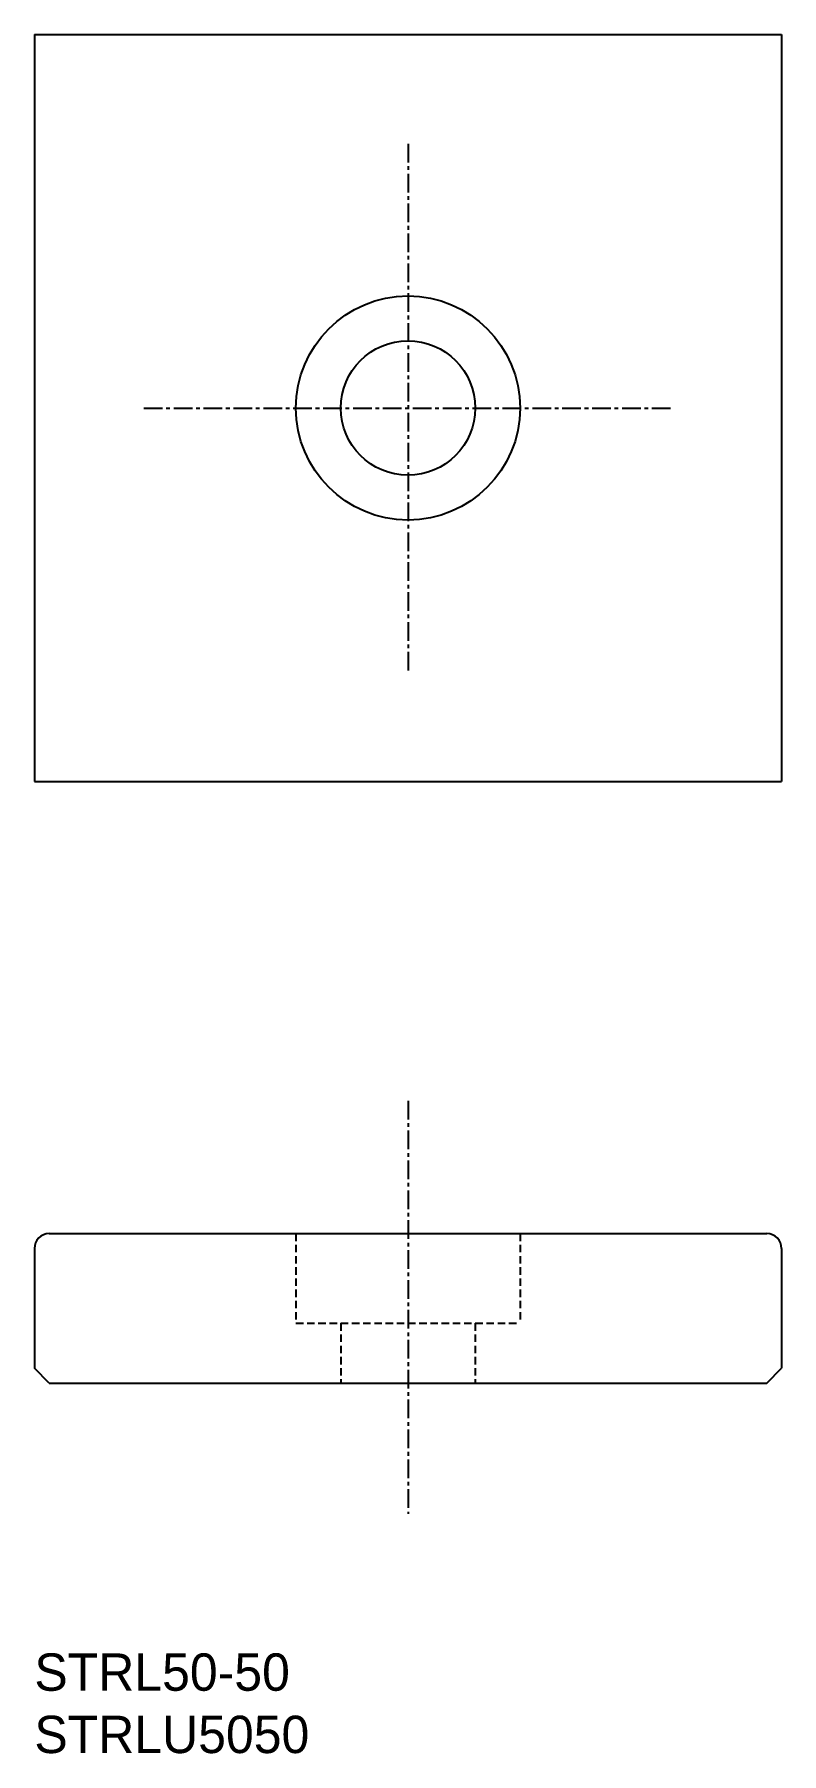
# Model space of a CAD drawing. Extents: x 10 to 60, y 10 to 125.
import ezdxf

# ---------------------------------------------------------------- set-up
doc = ezdxf.new("R2010")
doc.units = 0
doc.linetypes.add('CENTER', pattern=[2, 1.25, -0.25, 0.25, -0.25])
doc.linetypes.add('DASHED', pattern=[0.75, 0.5, -0.25])
doc.layers.get('0').update_dxf_attribs({"linetype": 'CONTINUOUS'})
doc.layers.add('CENTER', color=1, linetype='CENTER')

msp = doc.modelspace()

# ---------------------------------------------------------------- linework, layer by layer
at = {"color": 7, "linetype": 'CONTINUOUS'}
for p, q in [((10, 125), (60, 125)), ((10, 125), (10, 75)), ((60, 125), (60, 75)), ((10, 75), (60, 75)), ((10, 43.76), (10, 35.76)), ((11, 44.76), (59, 44.76)), ((60, 43.76), (60, 35.76)), ((11, 34.76), (10, 35.76)), ((59, 34.76), (60, 35.76)), ((11, 34.76), (59, 34.76))]:
    msp.add_line(p, q, dxfattribs=at)
at = {"color": 3, "linetype": 'DASHED'}
for p, q in [((27.5, 44.76), (27.5, 38.76)), ((42.5, 44.76), (42.5, 38.76)), ((27.5, 38.76), (42.5, 38.76)), ((30.5, 38.76), (30.5, 34.76)), ((39.5, 38.76), (39.5, 34.76))]:
    msp.add_line(p, q, dxfattribs=at)
at = {"color": 7, "linetype": 'CONTINUOUS'}
for radius in [7.5, 4.5]:
    msp.add_circle((35, 100), radius, dxfattribs=at)
for centre, start, end in [((11, 43.76), 90, 180), ((59, 43.76), 0, 90)]:
    msp.add_arc(centre, 1, start, end, dxfattribs=at)
at = {"layer": 'CENTER', "color": 1, "linetype": 'CENTER'}
for p, q in [((35, 117.68), (35, 82.32)), ((17.32, 100), (52.68, 100)), ((35, 53.65), (35, 26))]:
    msp.add_line(p, q, dxfattribs=at)

# ---------------------------------------------------------------- texts
at = {"color": 7, "linetype": 'CONTINUOUS'}
for s, p in [('STRL50-50', (10, 14.17)), ('STRLU5050', (10, 10))]:
    msp.add_text(s, height=2.5, dxfattribs=at).set_placement(p)

doc.saveas('drawing.dxf')
